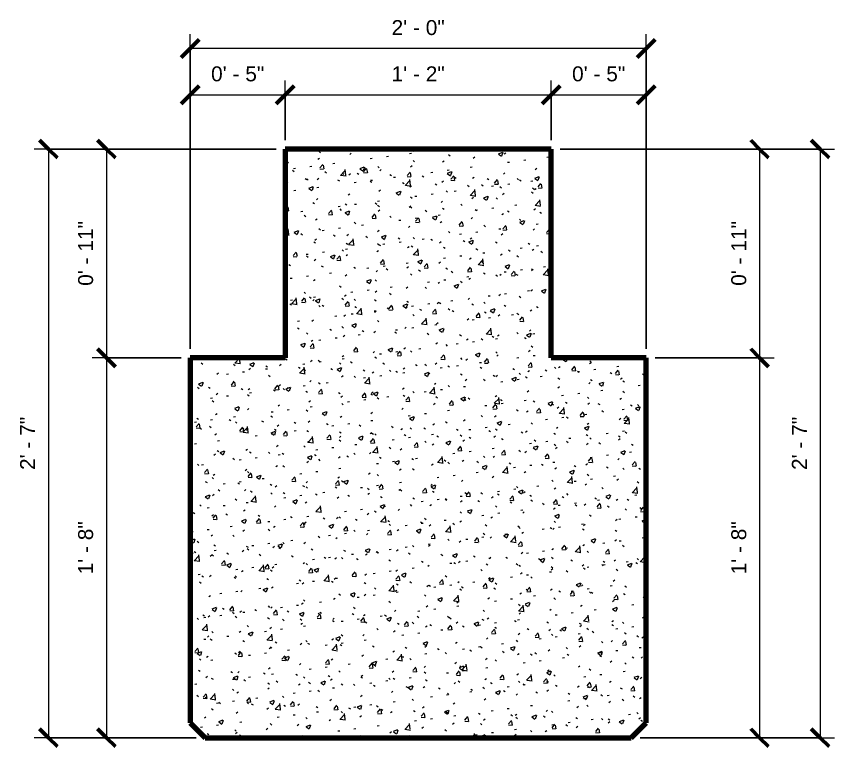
# Model space of a CAD drawing. Header units: inches. Extents: x -3503 to -1964, y -3753 to 2632.
# Drawn here: x -3275.42 to -3232.35, y -36.47 to 1.99 of the extents above; entities that cross this region are included whole.
import ezdxf

# ---------------------------------------------------------------- set-up
doc = ezdxf.new("R2010")
doc.units = ezdxf.units.IN
doc.header["$MEASUREMENT"] = 0
for name, color, linetype, lineweight in [('A-ANNO-DIMS', 211, 'Continuous', 9), ('A-ANNO-DIMS-8', 211, 'Continuous', 9), ('S-BEAM', 12, 'Continuous', 18)]:
    doc.layers.add(name, color=color, linetype=linetype, lineweight=lineweight)
doc.styles.add('Arial', font='arial.ttf', dxfattribs={"height": 0.787402})
doc.dimstyles.new('Diagonal_-_Arial_2_5_mm', dxfattribs={"dimscale": 12, "dimtxt": 0.803354, "dimasz": 0.07874, "dimexe": 0.062992, "dimexo": 0.03937, "dimgap": 0.03937, "dimtad": 1, "dimdec": 4, "dimrnd": 0.0625, "dimzin": 1, "dimdsep": 46, "dimlunit": 4, "dimtxsty": 'Arial', "dimblk1": 'OBLIQUE', "dimblk2": 'OBLIQUE', "dimsah": 1, "dimcen": 0.09, "dimazin": 0, "dimtfac": 1, "dimtdec": 4, "dimtix": 1, "dimtmove": 0, "dimatfit": 3, "dimfxl": 1, "dimtvp": 1, "dimtfill": 1, "dimfrac": 2, "dimtolj": 1, "dimtzin": 0, "dimarcsym": 2})

# ---------------------------------------------------------------- blocks, each defined once
blk = doc.blocks.new('Inverted Tee Beam - 24IT32-217907-DET_ BEAM 24IT32')
at = {"layer": 'S-BEAM'}
h = blk.add_hatch(dxfattribs=at)
h.set_pattern_fill('FP_4', color=256, style=0, pattern_type=2)
h.set_pattern_definition([(50, (-3475.722, -70), (2.29529, -0.20023), [0.24, -2.64]), (355, (-3475.722, -70), (-0.44392, 2.40685), [0.192, -2.112]), (100.451, (-3475.531, -70.017), (1.85148, 2.20645), [0.204, -2.244]), (46.184, (-3475.722, -69.36), (3.41498, -0.52988), [0.36, -3.96]), (96.636, (-3475.437, -69.404), (2.99077, 3.1175), [0.306, -3.365]), (351.184, (-3475.722, -69.36), (2.99112, 3.1174), [0.288, -3.168]), (21, (-3475.402, -69.52), (1.910434, -1.287904), [0.24, -2.64]), (326, (-3475.402, -69.52), (0.7786, 2.32029), [0.192, -2.112]), (71.451, (-3475.243, -69.627), (2.68905, 1.03219), [0.204, -2.244]), (37.5, (-3475.722, -70), (0.038894, 1.064692), [0.106, -1.981, 0.106, -2.038, -2.12]), (37.5, (-3475.722, -70), (0.038894, 1.064692), [-4.23, 0.106, -2.014]), (7.5, (-3475.722, -70), (0.841523, 1.261634), [0.106, -1.117, 0.106, -1.933, -0.808]), (7.5, (-3475.722, -70), (0.841523, 1.261634), [-3.261, 0.106, -0.702]), (327.5, (-3476.436, -70), (1.707842, -0.07188), [0.106, -0.694, 0.106, -2.39, -3.312]), (327.5, (-3476.436, -70), (1.707842, -0.07188), [-3.296, 0.106, -3.206]), (317.5, (-3476.756, -70), (1.865863, 0.320695), [0.106, -0.934, 0.106, -1.552, -2.352]), (317.5, (-3476.756, -70), (1.865863, 0.320695), [-2.698, 0.106, -2.246])])
h.paths.add_polyline_path([(-3492.536, -36), (-3470.111, -36), (-3469.324, -35.213), (-3469.324, -16), (-3474.324, -16), (-3474.324, -5), (-3488.324, -5), (-3488.324, -16), (-3493.324, -16), (-3493.324, -35.213)], flags=0)
at = {"layer": 'S-BEAM', "lineweight": 70}
for p, q in [((-3474.324, -5), (-3488.324, -5)), ((-3488.324, -5), (-3488.324, -16)), ((-3474.324, -16), (-3474.324, -5)), ((-3488.324, -16), (-3493.324, -16)), ((-3493.324, -16), (-3493.324, -35.213)), ((-3469.324, -16), (-3474.324, -16)), ((-3469.324, -35.213), (-3469.324, -16)), ((-3493.324, -35.213), (-3492.536, -36)), ((-3470.111, -36), (-3469.324, -35.213)), ((-3492.536, -36), (-3470.111, -36))]:
    blk.add_line(p, q, dxfattribs=at)
blk = doc.blocks.new('DIMBLOCK28-DET_ BEAM 24IT32')
at = {"layer": 'A-ANNO-DIMS-8', "lineweight": 50}
for p, q in [((-3236.297, -5), (-3236.77, -4.528)), ((-3236.297, -5), (-3235.825, -5.472)), ((-3236.297, -16), (-3236.77, -15.528)), ((-3236.297, -16), (-3235.825, -16.472))]:
    blk.add_line(p, q, dxfattribs=at)
at = {"layer": 'A-ANNO-DIMS-8'}
for p, q in [((-3246.796, -5), (-3235.542, -5)), ((-3236.297, -5), (-3246.796, -5)), ((-3236.297, -5), (-3236.297, -16)), ((-3241.796, -16), (-3235.542, -16)), ((-3236.297, -16), (-3241.796, -16))]:
    blk.add_line(p, q, dxfattribs=at)
at = {"layer": 'A-ANNO-DIMS-8', "color": 0, "insert": (-3237.792, -12.206), "char_height": 0.7874, "width": 4.0934, "attachment_point": 1, "rotation": 90, "line_spacing_factor": 0.941778, "style": 'Arial', "bg_fill": 3, "box_fill_scale": 1.25, "bg_fill_color": 256, "bg_fill_true_color": 13158600, "bg_fill_transparency": 0}
blk.add_mtext('0\' - 11"', dxfattribs=at)
blk = doc.blocks.new('_Oblique')
at = {"color": 0, "linetype": 'ByBlock', "lineweight": -2}
blk.add_line((-0.5, -0.5), (0.5, 0.5), dxfattribs=at)
blk = doc.blocks.new('DIMBLOCK29-DET_ BEAM 24IT32')
at = {"layer": 'A-ANNO-DIMS-8', "lineweight": 50}
for p, q in [((-3236.297, -16), (-3236.77, -15.528)), ((-3236.297, -16), (-3235.825, -16.472)), ((-3236.297, -36), (-3236.77, -35.528)), ((-3236.297, -36), (-3235.825, -36.472))]:
    blk.add_line(p, q, dxfattribs=at)
at = {"layer": 'A-ANNO-DIMS-8'}
for p, q in [((-3241.796, -16), (-3235.542, -16)), ((-3236.297, -16), (-3241.796, -16)), ((-3236.297, -16), (-3236.297, -36)), ((-3242.583, -36), (-3235.542, -36)), ((-3236.297, -36), (-3242.583, -36))]:
    blk.add_line(p, q, dxfattribs=at)
at = {"layer": 'A-ANNO-DIMS-8', "color": 0, "insert": (-3237.792, -27.403), "char_height": 0.7874, "width": 3.36667, "attachment_point": 1, "rotation": 90, "line_spacing_factor": 0.941778, "style": 'Arial', "bg_fill": 3, "box_fill_scale": 1.25, "bg_fill_color": 256, "bg_fill_true_color": 13158600, "bg_fill_transparency": 0}
blk.add_mtext('1\' - 8"', dxfattribs=at)
blk = doc.blocks.new('DIMBLOCK30-DET_ BEAM 24IT32')
at = {"layer": 'A-ANNO-DIMS-8', "lineweight": 50}
for p, q in [((-3270.674, -5), (-3271.147, -4.528)), ((-3270.674, -5), (-3270.202, -5.472)), ((-3270.674, -16), (-3271.147, -15.528)), ((-3270.674, -16), (-3270.202, -16.472))]:
    blk.add_line(p, q, dxfattribs=at)
at = {"layer": 'A-ANNO-DIMS-8'}
for p, q in [((-3261.741, -5), (-3271.43, -5)), ((-3270.674, -5), (-3270.674, -16)), ((-3270.674, -5), (-3261.741, -5)), ((-3266.741, -16), (-3271.43, -16)), ((-3270.674, -16), (-3266.741, -16))]:
    blk.add_line(p, q, dxfattribs=at)
at = {"layer": 'A-ANNO-DIMS-8', "color": 0, "insert": (-3272.169, -12.206), "char_height": 0.7874, "width": 4.0934, "attachment_point": 1, "rotation": 90, "line_spacing_factor": 0.941778, "style": 'Arial', "bg_fill": 3, "box_fill_scale": 1.25, "bg_fill_color": 256, "bg_fill_true_color": 13158600, "bg_fill_transparency": 0}
blk.add_mtext('0\' - 11"', dxfattribs=at)
blk = doc.blocks.new('DIMBLOCK31-DET_ BEAM 24IT32')
at = {"layer": 'A-ANNO-DIMS-8', "lineweight": 50}
for p, q in [((-3270.674, -16), (-3271.147, -15.528)), ((-3270.674, -16), (-3270.202, -16.472)), ((-3270.674, -36), (-3271.147, -35.528)), ((-3270.674, -36), (-3270.202, -36.472))]:
    blk.add_line(p, q, dxfattribs=at)
at = {"layer": 'A-ANNO-DIMS-8'}
for p, q in [((-3266.741, -16), (-3271.43, -16)), ((-3270.674, -16), (-3270.674, -36)), ((-3270.674, -16), (-3266.741, -16)), ((-3265.953, -36), (-3271.43, -36)), ((-3270.674, -36), (-3265.953, -36))]:
    blk.add_line(p, q, dxfattribs=at)
at = {"layer": 'A-ANNO-DIMS-8', "color": 0, "insert": (-3272.169, -27.403), "char_height": 0.7874, "width": 3.36667, "attachment_point": 1, "rotation": 90, "line_spacing_factor": 0.941778, "style": 'Arial', "bg_fill": 3, "box_fill_scale": 1.25, "bg_fill_color": 256, "bg_fill_true_color": 13158600, "bg_fill_transparency": 0}
blk.add_mtext('1\' - 8"', dxfattribs=at)
blk = doc.blocks.new('DIMBLOCK32-DET_ BEAM 24IT32')
at = {"layer": 'A-ANNO-DIMS-8'}
for p, q in [((-3266.268, -15.528), (-3266.268, -1.387)), ((-3261.268, -4.528), (-3261.268, -1.387)), ((-3266.268, -2.143), (-3261.268, -2.143)), ((-3266.268, -2.143), (-3266.268, -15.528)), ((-3261.268, -2.143), (-3261.268, -4.528))]:
    blk.add_line(p, q, dxfattribs=at)
at = {"layer": 'A-ANNO-DIMS-8', "lineweight": 50}
for p, q in [((-3266.268, -2.143), (-3265.796, -1.671)), ((-3261.268, -2.143), (-3260.796, -1.671)), ((-3266.268, -2.143), (-3266.741, -2.616)), ((-3261.268, -2.143), (-3261.741, -2.616))]:
    blk.add_line(p, q, dxfattribs=at)
at = {"layer": 'A-ANNO-DIMS-8', "color": 0, "insert": (-3265.171, -0.648), "char_height": 0.7874, "width": 3.36667, "attachment_point": 1, "line_spacing_factor": 0.941778, "style": 'Arial', "bg_fill": 3, "box_fill_scale": 1.25, "bg_fill_color": 256, "bg_fill_true_color": 13158600, "bg_fill_transparency": 0}
blk.add_mtext('0\' - 5"', dxfattribs=at)
blk = doc.blocks.new('DIMBLOCK33-DET_ BEAM 24IT32')
at = {"layer": 'A-ANNO-DIMS-8'}
for p, q in [((-3261.268, -4.528), (-3261.268, -1.387)), ((-3247.268, -4.528), (-3247.268, -1.387)), ((-3261.268, -2.143), (-3247.268, -2.143)), ((-3261.268, -2.143), (-3261.268, -4.528)), ((-3247.268, -2.143), (-3247.268, -4.528))]:
    blk.add_line(p, q, dxfattribs=at)
at = {"layer": 'A-ANNO-DIMS-8', "lineweight": 50}
for p, q in [((-3261.268, -2.143), (-3260.796, -1.671)), ((-3247.268, -2.143), (-3246.796, -1.671)), ((-3261.268, -2.143), (-3261.741, -2.616)), ((-3247.268, -2.143), (-3247.741, -2.616))]:
    blk.add_line(p, q, dxfattribs=at)
at = {"layer": 'A-ANNO-DIMS-8', "color": 0, "insert": (-3255.671, -0.648), "char_height": 0.7874, "width": 3.36667, "attachment_point": 1, "line_spacing_factor": 0.941778, "style": 'Arial', "bg_fill": 3, "box_fill_scale": 1.25, "bg_fill_color": 256, "bg_fill_true_color": 13158600, "bg_fill_transparency": 0}
blk.add_mtext('1\' - 2"', dxfattribs=at)
blk = doc.blocks.new('DIMBLOCK34-DET_ BEAM 24IT32')
at = {"layer": 'A-ANNO-DIMS-8'}
for p, q in [((-3247.268, -4.528), (-3247.268, -1.387)), ((-3242.268, -15.528), (-3242.268, -1.387)), ((-3247.268, -2.143), (-3242.268, -2.143)), ((-3247.268, -2.143), (-3247.268, -4.528)), ((-3242.268, -2.143), (-3242.268, -15.528))]:
    blk.add_line(p, q, dxfattribs=at)
at = {"layer": 'A-ANNO-DIMS-8', "lineweight": 50}
for p, q in [((-3247.268, -2.143), (-3246.796, -1.671)), ((-3242.268, -2.143), (-3241.796, -1.671)), ((-3247.268, -2.143), (-3247.741, -2.616)), ((-3242.268, -2.143), (-3242.741, -2.616))]:
    blk.add_line(p, q, dxfattribs=at)
at = {"layer": 'A-ANNO-DIMS-8', "color": 0, "insert": (-3246.171, -0.648), "char_height": 0.7874, "width": 3.36667, "attachment_point": 1, "line_spacing_factor": 0.941778, "style": 'Arial', "bg_fill": 3, "box_fill_scale": 1.25, "bg_fill_color": 256, "bg_fill_true_color": 13158600, "bg_fill_transparency": 0}
blk.add_mtext('0\' - 5"', dxfattribs=at)
blk = doc.blocks.new('DIMBLOCK35-DET_ BEAM 24IT32')
at = {"layer": 'A-ANNO-DIMS-8'}
for p, q in [((-3266.268, -15.528), (-3266.268, 1.05)), ((-3242.268, -15.528), (-3242.268, 1.05)), ((-3242.268, 0.294), (-3266.268, 0.294)), ((-3266.268, 0.294), (-3266.268, -15.528)), ((-3242.268, 0.294), (-3242.268, -15.528))]:
    blk.add_line(p, q, dxfattribs=at)
at = {"layer": 'A-ANNO-DIMS-8', "lineweight": 50}
for p, q in [((-3266.268, 0.294), (-3265.796, 0.766)), ((-3242.268, 0.294), (-3241.796, 0.766)), ((-3266.268, 0.294), (-3266.741, -0.179)), ((-3242.268, 0.294), (-3242.741, -0.179))]:
    blk.add_line(p, q, dxfattribs=at)
at = {"layer": 'A-ANNO-DIMS-8', "color": 0, "insert": (-3255.671, 1.788), "char_height": 0.7874, "width": 3.36667, "attachment_point": 1, "line_spacing_factor": 0.941778, "style": 'Arial', "bg_fill": 3, "box_fill_scale": 1.25, "bg_fill_color": 256, "bg_fill_true_color": 13158600, "bg_fill_transparency": 0}
blk.add_mtext('2\' - 0"', dxfattribs=at)
blk = doc.blocks.new('DIMBLOCK36-DET_ BEAM 24IT32')
at = {"layer": 'A-ANNO-DIMS-8', "lineweight": 50}
for p, q in [((-3273.727, -5), (-3274.2, -4.528)), ((-3273.727, -5), (-3273.255, -5.472)), ((-3273.727, -36), (-3274.2, -35.528)), ((-3273.727, -36), (-3273.255, -36.472))]:
    blk.add_line(p, q, dxfattribs=at)
at = {"layer": 'A-ANNO-DIMS-8'}
for p, q in [((-3261.741, -5), (-3274.483, -5)), ((-3273.727, -5), (-3273.727, -36)), ((-3273.727, -5), (-3261.741, -5)), ((-3265.953, -36), (-3274.483, -36)), ((-3273.727, -36), (-3265.953, -36))]:
    blk.add_line(p, q, dxfattribs=at)
at = {"layer": 'A-ANNO-DIMS-8', "color": 0, "insert": (-3275.222, -21.903), "char_height": 0.7874, "width": 3.36667, "attachment_point": 1, "rotation": 90, "line_spacing_factor": 0.941778, "style": 'Arial', "bg_fill": 3, "box_fill_scale": 1.25, "bg_fill_color": 256, "bg_fill_true_color": 13158600, "bg_fill_transparency": 0}
blk.add_mtext('2\' - 7"', dxfattribs=at)
blk = doc.blocks.new('DIMBLOCK37-DET_ BEAM 24IT32')
at = {"layer": 'A-ANNO-DIMS-8', "lineweight": 50}
for p, q in [((-3233.107, -5), (-3233.579, -4.528)), ((-3233.107, -5), (-3232.634, -5.472)), ((-3233.107, -36), (-3233.579, -35.528)), ((-3233.107, -36), (-3232.634, -36.472))]:
    blk.add_line(p, q, dxfattribs=at)
at = {"layer": 'A-ANNO-DIMS-8'}
for p, q in [((-3246.796, -5), (-3232.351, -5)), ((-3233.107, -5), (-3246.796, -5)), ((-3233.107, -5), (-3233.107, -36)), ((-3242.583, -36), (-3232.351, -36)), ((-3233.107, -36), (-3242.583, -36))]:
    blk.add_line(p, q, dxfattribs=at)
at = {"layer": 'A-ANNO-DIMS-8', "color": 0, "insert": (-3234.601, -21.903), "char_height": 0.7874, "width": 3.36667, "attachment_point": 1, "rotation": 90, "line_spacing_factor": 0.941778, "style": 'Arial', "bg_fill": 3, "box_fill_scale": 1.25, "bg_fill_color": 256, "bg_fill_true_color": 13158600, "bg_fill_transparency": 0}
blk.add_mtext('2\' - 7"', dxfattribs=at)

msp = doc.modelspace()

# ---------------------------------------------------------------- block references
at = {"layer": 'S-BEAM'}
msp.add_blockref('Inverted Tee Beam - 24IT32-217907-DET_ BEAM 24IT32', (227.05532, 0), dxfattribs=at)

# ---------------------------------------------------------------- next in the draw order: dimensions: what is measured, and where the dimension line sits
at = {"layer": 'A-ANNO-DIMS'}
for base, p1, p2, picture, middle in [((-3270.67441, -16), (-3261.26842, -5), (-3266.26842, -16), 'DIMBLOCK30-DET_ BEAM 24IT32', (-3271.54888, -10.5)), ((-3236.29748, -16), (-3247.26842, -5), (-3242.26842, -16), 'DIMBLOCK28-DET_ BEAM 24IT32', (-3237.17195, -10.5))]:
    dim = msp.add_linear_dim(base=base, p1=p1, p2=p2, angle=90, dimstyle='Diagonal_-_Arial_2_5_mm', override={"dimpost": '<>', "dimfxl": 12.083046}, dxfattribs=at)
    dim.commit()
    dim.dimension.update_dxf_attribs({"geometry": picture, "text_midpoint": middle})

# ---------------------------------------------------------------- next in the draw order: dimensions: what is measured, and where the dimension line sits
for base, p1, p2, picture, middle in [((-3270.67441, -36), (-3266.26842, -16), (-3265.48102, -36), 'DIMBLOCK31-DET_ BEAM 24IT32', (-3271.54888, -26)), ((-3236.29748, -36), (-3242.26842, -16), (-3243.05582, -36), 'DIMBLOCK29-DET_ BEAM 24IT32', (-3237.17195, -26))]:
    dim = msp.add_linear_dim(base=base, p1=p1, p2=p2, angle=90, dimstyle='Diagonal_-_Arial_2_5_mm', override={"dimpost": '<>', "dimfxl": 20.015494}, dxfattribs=at)
    dim.commit()
    dim.dimension.update_dxf_attribs({"geometry": picture, "text_midpoint": middle})

# ---------------------------------------------------------------- next in the draw order: dimensions: what is measured, and where the dimension line sits
dim = msp.add_linear_dim(base=(-3261.26842, -2.14306), p1=(-3266.26842, -16), p2=(-3261.26842, -5), dimstyle='Diagonal_-_Arial_2_5_mm', override={"dimpost": '<>', "dimfxl": 12.083046}, dxfattribs=at)
dim.commit()
dim.dimension.update_dxf_attribs({"geometry": 'DIMBLOCK32-DET_ BEAM 24IT32', "text_midpoint": (-3263.76842, -1.26859)})

# ---------------------------------------------------------------- next in the draw order: dimensions: what is measured, and where the dimension line sits
dim = msp.add_linear_dim(base=(-3247.26842, -2.14306), p1=(-3261.26842, -5), p2=(-3247.26842, -5), dimstyle='Diagonal_-_Arial_2_5_mm', override={"dimpost": '<>', "dimfxl": 14}, dxfattribs=at)
dim.commit()
dim.dimension.update_dxf_attribs({"geometry": 'DIMBLOCK33-DET_ BEAM 24IT32', "text_midpoint": (-3254.26842, -1.27531)})

# ---------------------------------------------------------------- next in the draw order: dimensions: what is measured, and where the dimension line sits
dim = msp.add_linear_dim(base=(-3242.26842, -2.14306), p1=(-3247.26842, -5), p2=(-3242.26842, -16), angle=0, dimstyle='Diagonal_-_Arial_2_5_mm', override={"dimpost": '<>', "dimfxl": 12.083046}, dxfattribs=at)
dim.commit()
dim.dimension.update_dxf_attribs({"geometry": 'DIMBLOCK34-DET_ BEAM 24IT32', "text_midpoint": (-3244.76842, -1.26859)})

# ---------------------------------------------------------------- next in the draw order: dimensions: what is measured, and where the dimension line sits
dim = msp.add_linear_dim(base=(-3266.26842, 0.29382), p1=(-3242.26842, -16), p2=(-3266.26842, -16), dimstyle='Diagonal_-_Arial_2_5_mm', override={"dimpost": '<>', "dimfxl": 24}, dxfattribs=at)
dim.commit()
dim.dimension.update_dxf_attribs({"geometry": 'DIMBLOCK35-DET_ BEAM 24IT32', "text_midpoint": (-3254.26842, 1.16829)})

# ---------------------------------------------------------------- next in the draw order: dimensions: what is measured, and where the dimension line sits
for base, p1, p2, picture, middle in [((-3273.7272, -36), (-3261.26842, -5), (-3265.48102, -36), 'DIMBLOCK36-DET_ BEAM 24IT32', (-3274.59495, -20.5)), ((-3233.10677, -36), (-3247.26842, -5), (-3243.05582, -36), 'DIMBLOCK37-DET_ BEAM 24IT32', (-3233.97452, -20.5))]:
    dim = msp.add_linear_dim(base=base, p1=p1, p2=p2, angle=90, dimstyle='Diagonal_-_Arial_2_5_mm', override={"dimpost": '<>', "dimfxl": 31.284916}, dxfattribs=at)
    dim.commit()
    dim.dimension.update_dxf_attribs({"geometry": picture, "text_midpoint": middle})

doc.saveas('drawing.dxf')
